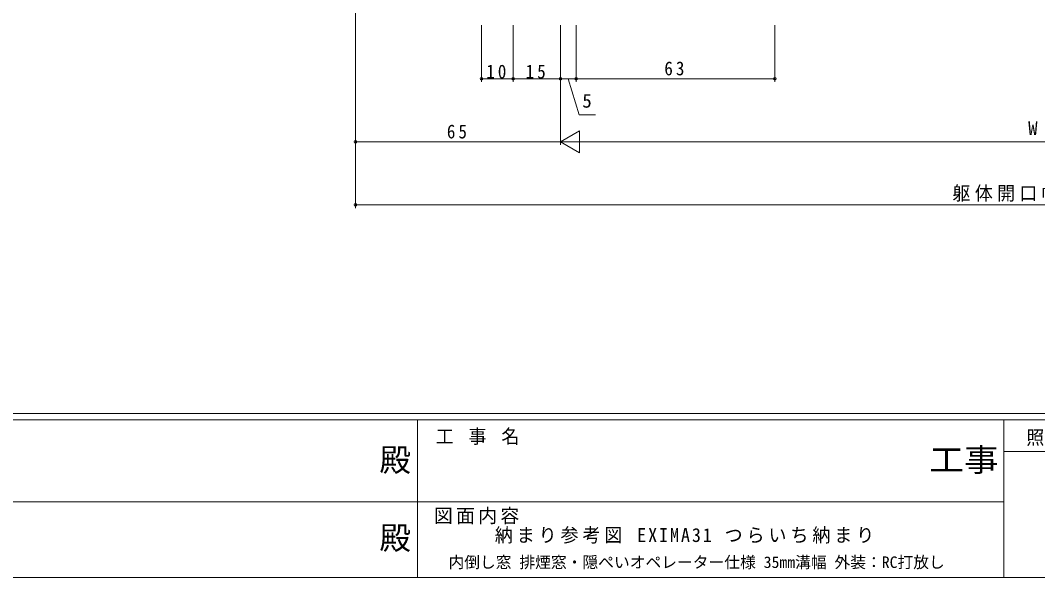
# Model space of a CAD drawing. Units: millimetres, scale not verified. Extents: x -594 to 539, y -420 to 386.
# Drawn here: x -166 to 156.7, y -420 to -243.3 of the extents above; entities that cross this region are included whole.
import ezdxf
from ezdxf.enums import TextEntityAlignment as Align

# ---------------------------------------------------------------- set-up
doc = ezdxf.new("R2010")
doc.units = ezdxf.units.MM
doc.header["$LTSCALE"] = 2
doc.layers.add('0-1_YKK_ZWAK', color=7, linetype='Continuous', lineweight=9)
doc.layers.add('0-6_YKK_D', color=6, linetype='Continuous', lineweight=9)
doc.layers.add('0-2_USER1', color=7, linetype='Continuous')
doc.styles.add('ＭＳ ゴシック', font='')
doc.styles.get('ＭＳ ゴシック').set_extended_font_data('MS Gothic')

msp = doc.modelspace()

# ---------------------------------------------------------------- linework, layer by layer
at = {"layer": '0-1_YKK_ZWAK'}
for p, q in [((510, -368), (-590, -368)), ((456, -370), (-590, -370)), ((-40, -370), (-40, -420)), ((146, -370), (146, -420)), ((243.406, -379.999), (146, -379.999)), ((-222, -395.999), (-38, -395.999)), ((-38, -395.999), (146, -395.999)), ((-590, -420), (456, -420))]:
    msp.add_line(p, q, dxfattribs=at)
at = {"layer": '0-6_YKK_D'}
for p, q in [((-59.704, -234.301), (-59.704, -302.8)), ((-59.704, -234.301), (-59.704, -282.8)), ((-19.704, -244.8), (-19.704, -262.8)), ((-9.704, -244.8), (-9.704, -262.8)), ((-9.704, -244.8), (-9.704, -262.8)), ((5.296, -244.8), (5.296, -262.8)), ((5.296, -244.8), (5.296, -262.8)), ((5.296, -244.8), (5.296, -282.8)), ((10.296, -244.8), (10.296, -262.8)), ((10.296, -244.8), (10.296, -262.8)), ((73.296, -244.8), (73.296, -262.8)), ((5.296, -245.8), (5.296, -282.8)), ((-19.704, -261.8), (-9.704, -261.8)), ((-9.704, -261.8), (5.296, -261.8)), ((5.296, -261.8), (10.296, -261.8)), ((7.796, -261.8), (11.246, -273.3)), ((10.296, -261.8), (73.296, -261.8)), ((11.246, -273.3), (16.446, -273.3)), ((5.296, -281.8), (11.359, -278.3)), ((11.359, -285.3), (11.359, -278.3)), ((5.296, -281.8), (-59.704, -281.8)), ((5.296, -281.8), (17.421, -281.8)), ((5.296, -281.8), (11.359, -285.3)), ((298.296, -281.8), (12.296, -281.8)), ((-59.704, -301.8), (370.297, -301.8))]:
    msp.add_line(p, q, dxfattribs=at)
for centre in [(-19.704, -261.8), (-9.704, -261.8), (5.296, -261.8), (10.296, -261.8), (10.296, -261.8), (73.296, -261.8), (-59.704, -281.8), (-59.704, -301.8)]:
    msp.add_circle(centre, 0.425, dxfattribs=at)

# ---------------------------------------------------------------- texts
at = {"layer": '0-1_YKK_ZWAK', "color": 3, "style": 'ＭＳ ゴシック'}
for p in [(-52.117, -388.509), (-52.117, -413.254)]:
    msp.add_text('殿', height=7.331, dxfattribs=at).set_placement(p, align=Align.BOTTOM_LEFT)
at = {"layer": '0-1_YKK_ZWAK', "color": 3, "style": 'ＭＳ ゴシック', "width": 1.1}
msp.add_text('工事', height=7.331, dxfattribs=at).set_placement((122.331, -388.509), align=Align.BOTTOM_LEFT)
at = {"layer": '0-1_YKK_ZWAK', "char_height": 4.399, "attachment_point": 7, "style": 'ＭＳ ゴシック'}
for s, insert in [('\\T1.22;\\W0.95;工\\~事\\~名', (-34.268, -377.904)), ('\\T1.24;\\W0.95;照\\~\\~査', (153.127, -378.257)), ('\\T1.17;図面内容', (-34.832, -403.069))]:
    msp.add_mtext(s, dxfattribs=dict(at, insert=insert))
at = {"layer": '0-2_USER1', "color": 4, "style": 'ＭＳ ゴシック'}
msp.add_text('内倒し窓 排煙窓・隠ぺいオペレーター仕様 35mm溝幅 外装：RC打放し', height=3.666, dxfattribs=at).set_placement((-30.21, -418.035), align=Align.BOTTOM_LEFT)
at = {"layer": '0-2_USER1', "insert": (-15.518, -409.213), "char_height": 4.399, "attachment_point": 7, "style": 'ＭＳ ゴシック'}
msp.add_mtext('\\T1.22;\\W0.95;納まり参考図\\~EXIMA31\\~つらいち納まり\\~', dxfattribs=at)
at = {"layer": '0-6_YKK_D', "color": 7, "style": 'ＭＳ ゴシック'}
for s, p in [('5', (12.246, -272.3)), ('W', (153.696, -281))]:
    msp.add_text(s, height=4.399, dxfattribs=at).set_placement(p, align=Align.BOTTOM_LEFT)
at = {"layer": '0-6_YKK_D', "color": 7, "char_height": 4.399, "attachment_point": 7, "style": 'ＭＳ ゴシック'}
for s, insert in [('\\T1.36;\\W0.9;10', (-18.224, -261.8)), ('\\T1.36;\\W0.9;15', (-5.724, -261.8)), ('\\T1.36;\\W0.9;63', (38.276, -260.8)), ('\\T1.36;\\W0.9;65', (-30.724, -280.8)), ('\\T1.24;\\W0.95;躯体開口幅=W+130', (129.696, -300.8))]:
    msp.add_mtext(s, dxfattribs=dict(at, insert=insert))

doc.saveas('drawing.dxf')
